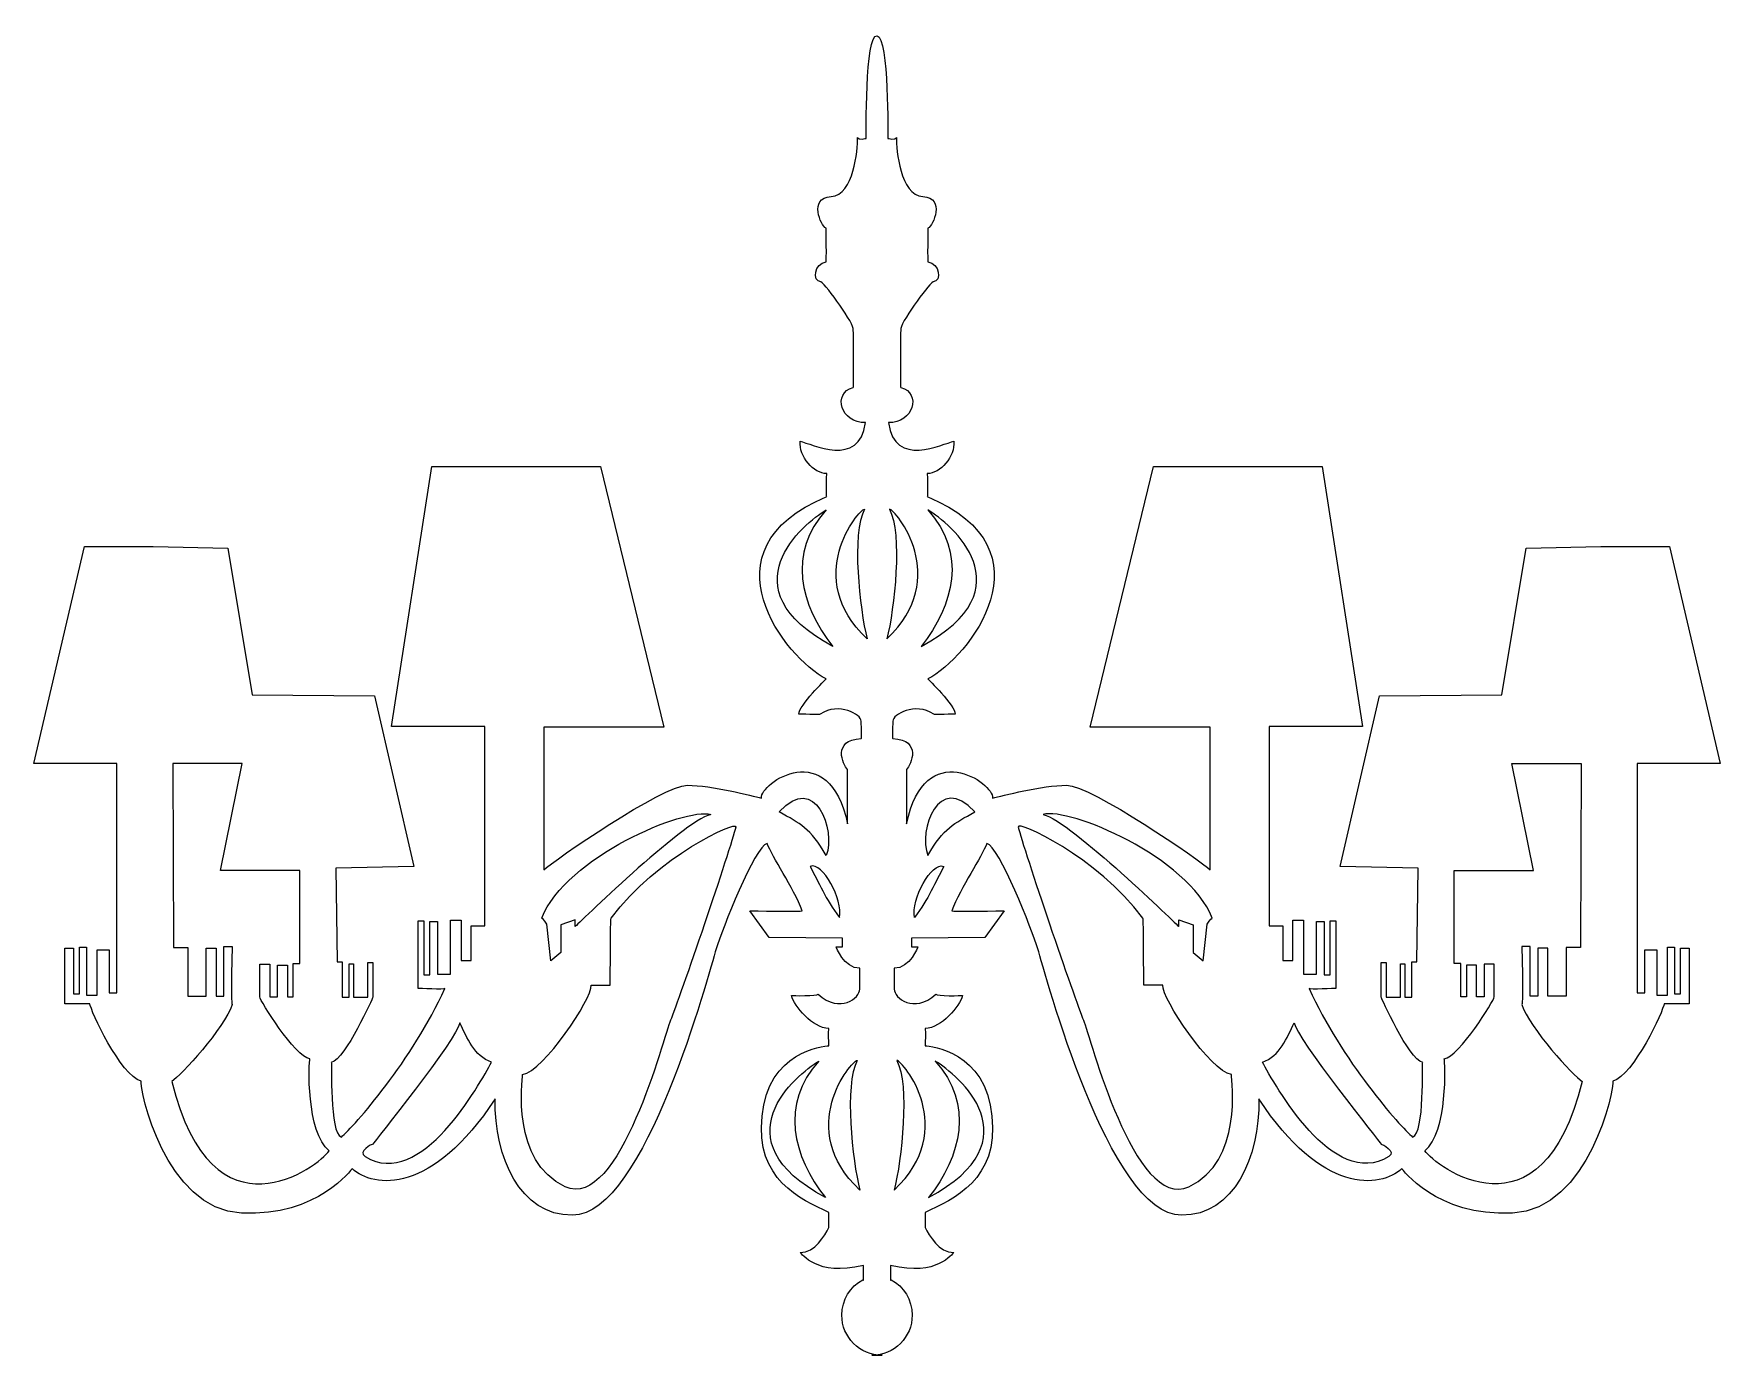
# Model space of a CAD drawing. Header units: centimetres. Extents: x -10.5 to 10.5, y -8.2 to 8.2.
import ezdxf

# ---------------------------------------------------------------- set-up
doc = ezdxf.new("R2010")
doc.units = ezdxf.units.CM
doc.header["$MEASUREMENT"] = 0
doc.layers.add('Camada 1', color=7, linetype='Continuous')

msp = doc.modelspace()

# ---------------------------------------------------------------- linework, layer by layer
at = {"layer": 'Camada 1'}
msp.add_open_spline([(-0.06251, -8.21145), (0.21382, -8.21145), (0.43784, -7.98745), (0.43784, -7.71107), (0.43784, -7.71107), (0.43784, -7.52097), (0.33179, -7.35571), (0.1758, -7.27101), (0.1758, -7.27101), (0.1758, -7.27101), (0.16977, -7.28218), (0.16977, -7.28218), (0.16977, -7.28218), (0.16977, -7.28218), (0.16977, -7.09456), (0.16977, -7.09456), (0.16977, -7.09456), (0.75053, -7.23749), (0.93815, -6.94266), (0.95601, -6.93375), (0.95601, -6.93375), (0.76839, -6.93375), (0.65229, -6.71933), (0.59864, -6.62101), (0.59864, -6.62101), (0.59864, -6.62101), (0.59864, -6.43337), (0.59864, -6.43337), (0.59864, -6.43337), (0.94654, -6.27187), (1.51894, -6.02237), (1.42956, -5.2361), (1.42956, -5.2361), (1.35812, -4.43193), (0.66576, -4.36043), (0.59864, -4.36043), (0.59864, -4.36043), (0.59864, -4.36043), (0.60761, -4.16387), (0.59864, -4.14601), (0.59864, -4.14601), (0.80412, -4.13707), (1.0275, -3.86902), (1.06325, -3.73501), (1.06325, -3.73501), (1.06325, -3.73501), (0.73271, -3.74395), (0.73271, -3.71712), (0.73271, -3.71712), (0.45572, -3.96731), (0.2145, -3.76178), (0.2145, -3.6546), (0.2145, -3.6546), (0.2145, -3.6546), (0.2145, -3.40441), (0.2145, -3.39547), (0.2145, -3.39547), (0.41106, -3.39547), (0.5093, -3.12742), (0.5093, -3.12742), (0.5093, -3.12742), (0.5093, -3.12742), (0.4289, -3.12743), (0.4289, -3.12743), (0.4289, -3.12743), (0.4289, -3.12743), (0.4289, -3.02019), (0.4289, -3.02019), (0.4289, -3.02019), (0.4289, -3.02019), (1.34028, -3.01125), (1.34028, -3.01125), (1.34028, -3.01125), (1.34028, -3.01125), (1.58147, -2.68068), (1.58147, -2.68068), (1.58147, -2.68068), (1.58147, -2.68068), (0.92927, -2.6896), (0.92927, -2.68068), (0.92927, -2.68068), (1.0454, -2.3858), (1.3045, -2.01054), (1.36705, -1.84079), (1.36705, -1.84079), (1.51895, -1.86762), (1.93384, -2.93127), (2.00147, -3.15426), (2.00147, -3.15426), (2.09077, -3.44911), (2.886, -6.46912), (3.78844, -6.46912), (3.78844, -6.46912), (4.44961, -6.46912), (4.75343, -5.75435), (4.75343, -5.02169), (4.75343, -5.02169), (5.5308, -6.20999), (6.26346, -6.13858), (6.53148, -5.88833), (6.53148, -5.88833), (6.53148, -5.88833), (6.95148, -6.48698), (7.9075, -6.44234), (7.9075, -6.44234), (8.86357, -6.39768), (9.17628, -4.88762), (9.1584, -4.79825), (9.1584, -4.79825), (9.40856, -4.73573), (9.79277, -3.91369), (9.79404, -3.83712), (9.79404, -3.83712), (9.79404, -3.83712), (10.10567, -3.83712), (10.10567, -3.83712), (10.10567, -3.83712), (10.10567, -3.83712), (10.10567, -3.14317), (10.10567, -3.14317), (10.10567, -3.14317), (10.10567, -3.14317), (9.99978, -3.14317), (9.99978, -3.14317), (9.99978, -3.14317), (9.99978, -3.14317), (9.99978, -3.71364), (9.99978, -3.71364), (9.99978, -3.71364), (9.99978, -3.71364), (9.92348, -3.71364), (9.92348, -3.71364), (9.92348, -3.71364), (9.92348, -3.71364), (9.92348, -3.1314), (9.92348, -3.1314), (9.92348, -3.1314), (9.92348, -3.1314), (9.83524, -3.1314), (9.83524, -3.1314), (9.83524, -3.1314), (9.83524, -3.1314), (9.83524, -3.73124), (9.83524, -3.73124), (9.83524, -3.73124), (9.83524, -3.73124), (9.70578, -3.73123), (9.70578, -3.73123), (9.70578, -3.73123), (9.70578, -3.73123), (9.70578, -3.16671), (9.70578, -3.16671), (9.70578, -3.16671), (9.70578, -3.16671), (9.5529, -3.16672), (9.5529, -3.16672), (9.5529, -3.16672), (9.5529, -3.16672), (9.5529, -3.70187), (9.5529, -3.70187), (9.5529, -3.70187), (9.5529, -3.70187), (9.45879, -3.70186), (9.45879, -3.70186), (9.45879, -3.70186), (9.45879, -3.70186), (9.45879, -0.84765), (9.45879, -0.84765), (9.45879, -0.84765), (9.45879, -0.84765), (9.5483, -0.84765), (9.5483, -0.84765), (9.5483, -0.84765), (9.5483, -0.84765), (10.4936, -0.84765), (10.4936, -0.84765), (10.4936, -0.84765), (10.4936, -0.84765), (9.86342, 1.85343), (9.86342, 1.85343), (9.86342, 1.85343), (9.86342, 1.85343), (9.00804, 1.85343), (9.00804, 1.85343), (9.00804, 1.85343), (9.00804, 1.85343), (8.07721, 1.83152), (8.07721, 1.83152), (8.07721, 1.83152), (8.07721, 1.83152), (7.77342, 0.00878), (7.77342, 0.00878), (7.77342, 0.00878), (7.77342, 0.00878), (6.25447, -0.00294), (6.25447, -0.00294), (6.25447, -0.00294), (6.25447, -0.00294), (5.76306, -2.1267), (5.76306, -2.1267), (5.76306, -2.1267), (5.76306, -2.1267), (6.73334, -2.14758), (6.73334, -2.14758), (6.73334, -2.14758), (6.73334, -2.14758), (6.71916, -3.31505), (6.71916, -3.31505), (6.71916, -3.31505), (6.71916, -3.31505), (6.65664, -3.31504), (6.65664, -3.31504), (6.65664, -3.31504), (6.65664, -3.31504), (6.65664, -3.75287), (6.65664, -3.75287), (6.65664, -3.75287), (6.65664, -3.75287), (6.56726, -3.75288), (6.56726, -3.75288), (6.56726, -3.75288), (6.56726, -3.75288), (6.56726, -3.34185), (6.56726, -3.34185), (6.56726, -3.34185), (6.56726, -3.34185), (6.51363, -3.34185), (6.51363, -3.34185), (6.51363, -3.34185), (6.51363, -3.34185), (6.51363, -3.75288), (6.51363, -3.75288), (6.51363, -3.75288), (6.51363, -3.75288), (6.33499, -3.75288), (6.33499, -3.75288), (6.33499, -3.75288), (6.33499, -3.75288), (6.33499, -3.32399), (6.33499, -3.32399), (6.33499, -3.32399), (6.33499, -3.32399), (6.27244, -3.32399), (6.27244, -3.32399), (6.27244, -3.32399), (6.27244, -3.32399), (6.27244, -3.75288), (6.27244, -3.75288), (6.27244, -3.75288), (6.27244, -3.75288), (6.61195, -4.5302), (6.79063, -4.56594), (6.79063, -4.56594), (6.78171, -4.56594), (6.81746, -5.45052), (6.66553, -5.49518), (6.66553, -5.49518), (6.51363, -5.37011), (5.77203, -4.53017), (5.37889, -3.64564), (5.37889, -3.64564), (5.37, -3.6635), (5.70951, -3.64564), (5.70951, -3.64564), (5.70951, -3.64564), (5.70951, -3.64564), (5.70951, -2.80575), (5.70951, -2.80575), (5.70951, -2.80575), (5.70951, -2.80575), (5.63799, -2.80575), (5.63799, -2.80575), (5.63799, -2.80575), (5.63799, -2.80575), (5.63799, -3.47589), (5.63799, -3.47589), (5.63799, -3.47589), (5.63799, -3.47589), (5.5665, -3.47588), (5.5665, -3.47588), (5.5665, -3.47588), (5.5665, -3.47588), (5.5665, -2.81466), (5.5665, -2.81466), (5.5665, -2.81466), (5.5665, -2.81466), (5.46824, -2.81466), (5.46824, -2.81466), (5.46824, -2.81466), (5.46824, -2.81466), (5.46824, -3.46694), (5.46824, -3.46694), (5.46824, -3.46694), (5.46824, -3.46694), (5.30737, -3.46694), (5.30737, -3.46694), (5.30737, -3.46694), (5.30737, -3.46694), (5.30737, -2.7968), (5.30737, -2.7968), (5.30737, -2.7968), (5.30737, -2.7968), (5.17341, -2.7968), (5.17341, -2.7968), (5.17341, -2.7968), (5.17341, -2.7968), (5.17341, -3.29715), (5.17341, -3.29715), (5.17341, -3.29715), (5.17341, -3.29715), (5.04834, -3.29716), (5.04834, -3.29716), (5.04834, -3.29716), (5.04834, -3.29716), (5.04834, -2.86827), (5.04834, -2.86827), (5.04834, -2.86827), (5.04834, -2.86827), (4.87851, -2.86827), (4.87851, -2.86827), (4.87851, -2.86827), (4.87851, -2.86827), (4.87851, -0.38436), (4.87851, -0.38436), (4.87851, -0.38436), (4.87851, -0.38436), (6.04005, -0.38436), (6.04005, -0.38436), (6.04005, -0.38436), (6.04005, -0.38436), (5.53975, 2.85012), (5.53975, 2.85012), (5.53975, 2.85012), (5.53975, 2.85012), (3.44002, 2.85012), (3.44002, 2.85012), (3.44002, 2.85012), (3.44002, 2.85012), (2.6537, -0.39327), (2.6537, -0.39327), (2.6537, -0.39327), (2.6537, -0.39327), (4.14588, -0.39328), (4.14588, -0.39328), (4.14588, -0.39328), (4.14588, -0.39328), (4.14588, -2.17133), (4.14588, -2.17133), (4.14588, -2.17133), (4.03412, -2.05965), (2.66265, -1.11702), (2.35886, -1.11702), (2.35886, -1.11702), (2.05507, -1.11702), (1.55474, -1.25103), (1.43856, -1.27786), (1.43856, -1.27786), (1.45642, -1.09022), (0.59867, -0.50051), (0.36636, -1.59951), (0.36636, -1.59951), (0.36636, -1.61737), (0.36636, -0.92043), (0.36636, -0.92043), (0.36636, -0.92043), (0.42446, -0.86238), (0.56295, -0.55409), (0.19666, -0.53623), (0.19666, -0.53623), (0.18772, -0.54515), (0.19666, -0.32179), (0.19666, -0.32179), (0.19666, -0.32179), (0.19666, -0.23244), (0.4736, -0.08052), (0.70588, -0.23244), (0.70588, -0.23244), (0.69699, -0.24136), (0.97398, -0.23244), (0.97398, -0.23244), (0.97398, -0.23244), (0.97398, -0.12523), (0.63439, 0.20537), (0.63439, 0.20537), (0.63439, 0.20537), (1.13252, 0.46546), (2.21594, 1.81369), (0.6255, 2.47486), (0.6255, 2.47486), (0.63439, 2.46594), (0.6255, 2.76077), (0.6255, 2.76077), (0.6255, 2.76077), (0.78629, 2.76077), (0.97398, 2.97519), (0.95604, 3.16286), (0.95604, 3.16286), (0.82208, 3.13608), (0.21452, 2.82335), (0.14303, 3.39516), (0.14303, 3.39516), (0.44675, 3.38622), (0.56292, 3.7615), (0.29485, 3.83297), (0.29485, 3.83297), (0.28596, 3.82405), (0.29485, 4.54779), (0.29485, 4.54779), (0.29485, 4.54779), (0.27699, 4.61925), (0.62547, 5.10175), (0.69696, 5.14641), (0.69696, 5.14641), (0.81309, 5.15535), (0.77737, 5.37871), (0.63436, 5.3966), (0.63436, 5.3966), (0.62547, 5.37871), (0.63436, 5.81657), (0.63436, 5.81657), (0.63436, 5.81657), (0.69696, 5.84335), (0.85775, 6.1918), (0.57184, 6.20969), (0.57184, 6.20969), (0.28596, 6.22755), (0.24127, 6.79048), (0.24127, 6.94232), (0.24127, 6.94232), (0.2323, 6.9066), (0.13406, 6.9334), (0.13406, 6.9334), (0.13406, 6.9334), (0.13406, 6.9334), (0.15107, 8.18697), (0.00005, 8.21113), (0.00005, 8.21113), (-0.15097, 8.23529), (-0.13396, 6.9334), (-0.13396, 6.9334), (-0.13396, 6.9334), (-0.13396, 6.9334), (-0.23225, 6.9066), (-0.2412, 6.94232), (-0.2412, 6.94232), (-0.2412, 6.79045), (-0.28586, 6.22752), (-0.57182, 6.20969), (-0.57182, 6.20969), (-0.85773, 6.1918), (-0.69692, 5.84335), (-0.63437, 5.81657), (-0.63437, 5.81657), (-0.63437, 5.81657), (-0.62545, 5.37871), (-0.63437, 5.3966), (-0.63437, 5.3966), (-0.7773, 5.37871), (-0.81307, 5.15535), (-0.69692, 5.14641), (-0.69692, 5.14641), (-0.62546, 5.10175), (-0.27697, 4.61925), (-0.29486, 4.54779), (-0.29486, 4.54779), (-0.29486, 4.54779), (-0.28589, 3.82405), (-0.29486, 3.83297), (-0.29486, 3.83297), (-0.56288, 3.76151), (-0.44673, 3.38622), (-0.14296, 3.39516), (-0.14296, 3.39516), (-0.21442, 2.82334), (-0.82201, 3.13608), (-0.95602, 3.16286), (-0.95602, 3.16286), (-0.97388, 2.97522), (-0.78626, 2.76077), (-0.62542, 2.76077), (-0.62542, 2.76077), (-0.62542, 2.76077), (-0.63434, 2.46592), (-0.62542, 2.47486), (-0.62542, 2.47486), (-2.21583, 1.81369), (-1.13252, 0.46546), (-0.63434, 0.20537), (-0.63434, 0.20537), (-0.63434, 0.20537), (-0.97388, -0.12523), (-0.97388, -0.23244), (-0.97388, -0.23244), (-0.97388, -0.23244), (-0.69689, -0.24136), (-0.70583, -0.23244), (-0.70583, -0.23244), (-0.47353, -0.08054), (-0.19656, -0.23244), (-0.19656, -0.32179), (-0.19656, -0.32179), (-0.19656, -0.32179), (-0.18764, -0.54515), (-0.19656, -0.53623), (-0.19656, -0.53623), (-0.56288, -0.55409), (-0.42437, -0.86238), (-0.36632, -0.92043), (-0.36632, -0.92043), (-0.36632, -0.92043), (-0.36632, -1.61737), (-0.36632, -1.59951), (-0.36632, -1.59951), (-0.59862, -0.50048), (-1.45638, -1.09019), (-1.43852, -1.27786), (-1.43852, -1.27786), (-1.55467, -1.25103), (-2.05503, -1.11702), (-2.35882, -1.11702), (-2.35882, -1.11702), (-2.66261, -1.11702), (-4.03414, -2.05965), (-4.14582, -2.17133), (-4.14582, -2.17133), (-4.14582, -2.17133), (-4.14582, -0.39328), (-4.14582, -0.39328), (-4.14582, -0.39328), (-4.14582, -0.39328), (-2.65368, -0.39328), (-2.65368, -0.39328), (-2.65368, -0.39328), (-2.65368, -0.39328), (-3.43997, 2.85011), (-3.43997, 2.85011), (-3.43997, 2.85011), (-3.43997, 2.85011), (-5.53967, 2.85012), (-5.53967, 2.85012), (-5.53967, 2.85012), (-5.53967, 2.85012), (-6.04005, -0.38436), (-6.04005, -0.38436), (-6.04005, -0.38436), (-6.04005, -0.38436), (-4.87851, -0.38436), (-4.87851, -0.38436), (-4.87851, -0.38436), (-4.87851, -0.38436), (-4.87851, -2.86827), (-4.87851, -2.86827), (-4.87851, -2.86827), (-4.87851, -2.86827), (-5.04826, -2.86827), (-5.04826, -2.86827), (-5.04826, -2.86827), (-5.04826, -2.86827), (-5.04826, -3.29716), (-5.04826, -3.29716), (-5.04826, -3.29716), (-5.04826, -3.29716), (-5.17333, -3.29716), (-5.17333, -3.29716), (-5.17333, -3.29716), (-5.17333, -3.29716), (-5.17333, -2.7968), (-5.17333, -2.7968), (-5.17333, -2.7968), (-5.17333, -2.7968), (-5.30737, -2.7968), (-5.30737, -2.7968), (-5.30737, -2.7968), (-5.30737, -2.7968), (-5.30737, -3.46694), (-5.30737, -3.46694), (-5.30737, -3.46694), (-5.30737, -3.46694), (-5.46821, -3.46694), (-5.46821, -3.46694), (-5.46821, -3.46694), (-5.46821, -3.46694), (-5.46821, -2.81466), (-5.46821, -2.81466), (-5.46821, -2.81466), (-5.46821, -2.81466), (-5.5665, -2.81466), (-5.5665, -2.81466), (-5.5665, -2.81466), (-5.5665, -2.81466), (-5.5665, -3.47588), (-5.5665, -3.47588), (-5.5665, -3.47588), (-5.5665, -3.47588), (-5.63797, -3.47588), (-5.63797, -3.47588), (-5.63797, -3.47588), (-5.63797, -3.47588), (-5.63797, -2.80574), (-5.63797, -2.80574), (-5.63797, -2.80574), (-5.63797, -2.80574), (-5.70943, -2.80575), (-5.70943, -2.80575), (-5.70943, -2.80575), (-5.70943, -2.80575), (-5.70943, -3.64564), (-5.70943, -3.64564), (-5.70943, -3.64564), (-5.70943, -3.64564), (-5.36992, -3.6635), (-5.37883, -3.64564), (-5.37883, -3.64564), (-5.772, -4.5302), (-6.51358, -5.37014), (-6.66547, -5.49518), (-6.66547, -5.49518), (-6.81737, -5.45052), (-6.78162, -4.56594), (-6.79059, -4.56594), (-6.79059, -4.56594), (-6.61186, -4.53017), (-6.27235, -3.75288), (-6.27235, -3.75288), (-6.27235, -3.75288), (-6.27235, -3.75288), (-6.27235, -3.32399), (-6.27235, -3.32399), (-6.27235, -3.32399), (-6.27235, -3.32399), (-6.33491, -3.32399), (-6.33491, -3.32399), (-6.33491, -3.32399), (-6.33491, -3.32399), (-6.33491, -3.75288), (-6.33491, -3.75288), (-6.33491, -3.75288), (-6.33491, -3.75288), (-6.51358, -3.75288), (-6.51358, -3.75288), (-6.51358, -3.75288), (-6.51358, -3.75288), (-6.51358, -3.34185), (-6.51358, -3.34185), (-6.51358, -3.34185), (-6.51358, -3.34185), (-6.56718, -3.34185), (-6.56718, -3.34185), (-6.56718, -3.34185), (-6.56718, -3.34185), (-6.56718, -3.75288), (-6.56718, -3.75288), (-6.56718, -3.75288), (-6.56718, -3.75288), (-6.65653, -3.75288), (-6.65653, -3.75288), (-6.65653, -3.75288), (-6.65653, -3.75288), (-6.65653, -3.31505), (-6.65653, -3.31505), (-6.65653, -3.31505), (-6.65653, -3.31505), (-6.71908, -3.31504), (-6.71908, -3.31504), (-6.71908, -3.31504), (-6.71908, -3.31504), (-6.73331, -2.14757), (-6.73331, -2.14757), (-6.73331, -2.14757), (-6.73331, -2.14757), (-5.76303, -2.12669), (-5.76303, -2.12669), (-5.76303, -2.12669), (-5.76303, -2.12669), (-6.25441, -0.00293), (-6.25441, -0.00293), (-6.25441, -0.00293), (-6.25441, -0.00293), (-7.77344, 0.00879), (-7.77344, 0.00879), (-7.77344, 0.00879), (-7.77344, 0.00879), (-8.07723, 1.83153), (-8.07723, 1.83153), (-8.07723, 1.83153), (-8.07723, 1.83153), (-9.00801, 1.85344), (-9.00801, 1.85344), (-9.00801, 1.85344), (-9.00801, 1.85344), (-9.86334, 1.85343), (-9.86334, 1.85343), (-9.86334, 1.85343), (-9.86334, 1.85343), (-10.4936, -0.84765), (-10.4936, -0.84765), (-10.4936, -0.84765), (-10.4936, -0.84765), (-9.54824, -0.84765), (-9.54824, -0.84765), (-9.54824, -0.84765), (-9.54824, -0.84765), (-9.45873, -0.84765), (-9.45873, -0.84765), (-9.45873, -0.84765), (-9.45873, -0.84765), (-9.45873, -3.70184), (-9.45873, -3.70184), (-9.45873, -3.70184), (-9.45873, -3.70184), (-9.55287, -3.70184), (-9.55287, -3.70184), (-9.55287, -3.70184), (-9.55287, -3.70184), (-9.55287, -3.16669), (-9.55287, -3.16669), (-9.55287, -3.16669), (-9.55287, -3.16669), (-9.70575, -3.16669), (-9.70575, -3.16669), (-9.70575, -3.16669), (-9.70575, -3.16669), (-9.70575, -3.73121), (-9.70575, -3.73121), (-9.70575, -3.73121), (-9.70575, -3.73121), (-9.8351, -3.73121), (-9.8351, -3.73121), (-9.8351, -3.73121), (-9.8351, -3.73121), (-9.8351, -3.13137), (-9.8351, -3.13137), (-9.8351, -3.13137), (-9.8351, -3.13137), (-9.92334, -3.13137), (-9.92334, -3.13137), (-9.92334, -3.13137), (-9.92334, -3.13137), (-9.92334, -3.71361), (-9.92334, -3.71361), (-9.92334, -3.71361), (-9.92334, -3.71361), (-9.99978, -3.71361), (-9.99978, -3.71361), (-9.99978, -3.71361), (-9.99978, -3.71361), (-9.99978, -3.14314), (-9.99978, -3.14314), (-9.99978, -3.14314), (-9.99978, -3.14314), (-10.10561, -3.14314), (-10.10561, -3.14314), (-10.10561, -3.14314), (-10.10561, -3.14314), (-10.10561, -3.83709), (-10.10561, -3.83709), (-10.10561, -3.83709), (-10.10561, -3.83709), (-9.79394, -3.83709), (-9.79394, -3.83709), (-9.79394, -3.83709), (-9.79275, -3.91369), (-9.40849, -4.73569), (-9.15836, -4.79822), (-9.15836, -4.79822), (-9.17622, -4.8876), (-8.86348, -6.39763), (-7.90744, -6.44231), (-7.90744, -6.44231), (-6.95142, -6.48695), (-6.53147, -5.8883), (-6.53147, -5.8883), (-6.53147, -5.8883), (-6.26342, -6.13854), (-5.53074, -6.20995), (-4.75342, -5.02166), (-4.75342, -5.02166), (-4.75342, -5.75432), (-4.44963, -6.46909), (-3.78843, -6.46909), (-3.78843, -6.46909), (-2.88599, -6.46909), (-2.09076, -3.44906), (-2.00141, -3.15423), (-2.00141, -3.15423), (-1.93386, -2.93124), (-1.51892, -1.86759), (-1.36702, -1.84076), (-1.36702, -1.84076), (-1.30447, -2.01052), (-1.04537, -2.3858), (-0.92921, -2.68065), (-0.92921, -2.68065), (-0.92921, -2.68957), (-1.58146, -2.68065), (-1.58146, -2.68065), (-1.58146, -2.68065), (-1.58146, -2.68065), (-1.34024, -3.01122), (-1.34024, -3.01122), (-1.34024, -3.01122), (-1.34024, -3.01122), (-0.42888, -3.02016), (-0.42888, -3.02016), (-0.42888, -3.02016), (-0.42888, -3.02016), (-0.42888, -3.1274), (-0.42888, -3.1274), (-0.42888, -3.1274), (-0.42888, -3.1274), (-0.50931, -3.1274), (-0.50931, -3.1274), (-0.50931, -3.1274), (-0.50931, -3.1274), (-0.41102, -3.39545), (-0.21443, -3.39545), (-0.21443, -3.39545), (-0.21443, -3.40439), (-0.21443, -3.65458), (-0.21443, -3.65458), (-0.21443, -3.65458), (-0.21443, -3.76179), (-0.45565, -3.96729), (-0.73267, -3.7171), (-0.73267, -3.7171), (-0.73267, -3.74393), (-1.06327, -3.73499), (-1.06327, -3.73499), (-1.06327, -3.73499), (-1.0275, -3.869), (-0.80414, -4.13705), (-0.59864, -4.14599), (-0.59864, -4.14599), (-0.60756, -4.16388), (-0.59864, -4.36041), (-0.59864, -4.36041), (-0.59864, -4.36041), (-0.66576, -4.36041), (-1.3581, -4.4319), (-1.42962, -5.23608), (-1.42962, -5.23608), (-1.51894, -6.02234), (-0.94657, -6.27184), (-0.59864, -6.43335), (-0.59864, -6.43335), (-0.59864, -6.43335), (-0.59864, -6.62099), (-0.59864, -6.62099), (-0.59864, -6.62099), (-0.65224, -6.71931), (-0.7684, -6.93373), (-0.95604, -6.93373), (-0.95604, -6.93373), (-0.93815, -6.94265), (-0.75054, -7.23747), (-0.16975, -7.09454), (-0.16975, -7.09454), (-0.16975, -7.09454), (-0.16975, -7.28216), (-0.16975, -7.28216), (-0.16975, -7.28216), (-0.16975, -7.28216), (-0.17576, -7.27099), (-0.17576, -7.27099), (-0.17576, -7.27099), (-0.33186, -7.35568), (-0.4378, -7.52094), (-0.4378, -7.71105), (-0.4378, -7.71105), (-0.4378, -7.98743), (-0.2138, -8.21143), (0.06255, -8.21143), (0.06255, -8.21143), (0.06255, -8.21143), (-0.06251, -8.21142), (-0.06251, -8.21142), (-0.06251, -8.21142), (-0.06251, -8.21142), (-0.06251, -8.21145), (-0.06251, -8.21145)], degree=3, knots=[0, 0, 0, 0, 0.00452489, 0.00452489, 0.00452489, 0.00452489, 0.00904977, 0.00904977, 0.00904977, 0.00904977, 0.01357466, 0.01357466, 0.01357466, 0.01357466, 0.01809955, 0.01809955, 0.01809955, 0.01809955, 0.02262443, 0.02262443, 0.02262443, 0.02262443, 0.02714932, 0.02714932, 0.02714932, 0.02714932, 0.03167421, 0.03167421, 0.03167421, 0.03167421, 0.0361991, 0.0361991, 0.0361991, 0.0361991, 0.04072398, 0.04072398, 0.04072398, 0.04072398, 0.04524887, 0.04524887, 0.04524887, 0.04524887, 0.04977376, 0.04977376, 0.04977376, 0.04977376, 0.05429864, 0.05429864, 0.05429864, 0.05429864, 0.05882353, 0.05882353, 0.05882353, 0.05882353, 0.06334842, 0.06334842, 0.06334842, 0.06334842, 0.0678733, 0.0678733, 0.0678733, 0.0678733, 0.07239819, 0.07239819, 0.07239819, 0.07239819, 0.07692308, 0.07692308, 0.07692308, 0.07692308, 0.08144796, 0.08144796, 0.08144796, 0.08144796, 0.08597285, 0.08597285, 0.08597285, 0.08597285, 0.09049774, 0.09049774, 0.09049774, 0.09049774, 0.09502262, 0.09502262, 0.09502262, 0.09502262, 0.09954751, 0.09954751, 0.09954751, 0.09954751, 0.1040724, 0.1040724, 0.1040724, 0.1040724, 0.10859729, 0.10859729, 0.10859729, 0.10859729, 0.11312217, 0.11312217, 0.11312217, 0.11312217, 0.11764706, 0.11764706, 0.11764706, 0.11764706, 0.12217195, 0.12217195, 0.12217195, 0.12217195, 0.12669683, 0.12669683, 0.12669683, 0.12669683, 0.13122172, 0.13122172, 0.13122172, 0.13122172, 0.13574661, 0.13574661, 0.13574661, 0.13574661, 0.14027149, 0.14027149, 0.14027149, 0.14027149, 0.14479638, 0.14479638, 0.14479638, 0.14479638, 0.14932127, 0.14932127, 0.14932127, 0.14932127, 0.15384615, 0.15384615, 0.15384615, 0.15384615, 0.15837104, 0.15837104, 0.15837104, 0.15837104, 0.16289593, 0.16289593, 0.16289593, 0.16289593, 0.16742081, 0.16742081, 0.16742081, 0.16742081, 0.1719457, 0.1719457, 0.1719457, 0.1719457, 0.17647059, 0.17647059, 0.17647059, 0.17647059, 0.18099548, 0.18099548, 0.18099548, 0.18099548, 0.18552036, 0.18552036, 0.18552036, 0.18552036, 0.19004525, 0.19004525, 0.19004525, 0.19004525, 0.19457014, 0.19457014, 0.19457014, 0.19457014, 0.19909502, 0.19909502, 0.19909502, 0.19909502, 0.20361991, 0.20361991, 0.20361991, 0.20361991, 0.2081448, 0.2081448, 0.2081448, 0.2081448, 0.21266968, 0.21266968, 0.21266968, 0.21266968, 0.21719457, 0.21719457, 0.21719457, 0.21719457, 0.22171946, 0.22171946, 0.22171946, 0.22171946, 0.22624434, 0.22624434, 0.22624434, 0.22624434, 0.23076923, 0.23076923, 0.23076923, 0.23076923, 0.23529412, 0.23529412, 0.23529412, 0.23529412, 0.239819, 0.239819, 0.239819, 0.239819, 0.24434389, 0.24434389, 0.24434389, 0.24434389, 0.24886878, 0.24886878, 0.24886878, 0.24886878, 0.25339367, 0.25339367, 0.25339367, 0.25339367, 0.25791855, 0.25791855, 0.25791855, 0.25791855, 0.26244344, 0.26244344, 0.26244344, 0.26244344, 0.26696833, 0.26696833, 0.26696833, 0.26696833, 0.27149321, 0.27149321, 0.27149321, 0.27149321, 0.2760181, 0.2760181, 0.2760181, 0.2760181, 0.28054299, 0.28054299, 0.28054299, 0.28054299, 0.28506787, 0.28506787, 0.28506787, 0.28506787, 0.28959276, 0.28959276, 0.28959276, 0.28959276, 0.29411765, 0.29411765, 0.29411765, 0.29411765, 0.29864253, 0.29864253, 0.29864253, 0.29864253, 0.30316742, 0.30316742, 0.30316742, 0.30316742, 0.30769231, 0.30769231, 0.30769231, 0.30769231, 0.31221719, 0.31221719, 0.31221719, 0.31221719, 0.31674208, 0.31674208, 0.31674208, 0.31674208, 0.32126697, 0.32126697, 0.32126697, 0.32126697, 0.32579186, 0.32579186, 0.32579186, 0.32579186, 0.33031674, 0.33031674, 0.33031674, 0.33031674, 0.33484163, 0.33484163, 0.33484163, 0.33484163, 0.33936652, 0.33936652, 0.33936652, 0.33936652, 0.3438914, 0.3438914, 0.3438914, 0.3438914, 0.34841629, 0.34841629, 0.34841629, 0.34841629, 0.35294118, 0.35294118, 0.35294118, 0.35294118, 0.35746606, 0.35746606, 0.35746606, 0.35746606, 0.36199095, 0.36199095, 0.36199095, 0.36199095, 0.36651584, 0.36651584, 0.36651584, 0.36651584, 0.37104072, 0.37104072, 0.37104072, 0.37104072, 0.37556561, 0.37556561, 0.37556561, 0.37556561, 0.3800905, 0.3800905, 0.3800905, 0.3800905, 0.38461538, 0.38461538, 0.38461538, 0.38461538, 0.38914027, 0.38914027, 0.38914027, 0.38914027, 0.39366516, 0.39366516, 0.39366516, 0.39366516, 0.39819005, 0.39819005, 0.39819005, 0.39819005, 0.40271493, 0.40271493, 0.40271493, 0.40271493, 0.40723982, 0.40723982, 0.40723982, 0.40723982, 0.41176471, 0.41176471, 0.41176471, 0.41176471, 0.41628959, 0.41628959, 0.41628959, 0.41628959, 0.42081448, 0.42081448, 0.42081448, 0.42081448, 0.42533937, 0.42533937, 0.42533937, 0.42533937, 0.42986425, 0.42986425, 0.42986425, 0.42986425, 0.43438914, 0.43438914, 0.43438914, 0.43438914, 0.43891403, 0.43891403, 0.43891403, 0.43891403, 0.44343891, 0.44343891, 0.44343891, 0.44343891, 0.4479638, 0.4479638, 0.4479638, 0.4479638, 0.45248869, 0.45248869, 0.45248869, 0.45248869, 0.45701357, 0.45701357, 0.45701357, 0.45701357, 0.46153846, 0.46153846, 0.46153846, 0.46153846, 0.46606335, 0.46606335, 0.46606335, 0.46606335, 0.47058824, 0.47058824, 0.47058824, 0.47058824, 0.47511312, 0.47511312, 0.47511312, 0.47511312, 0.47963801, 0.47963801, 0.47963801, 0.47963801, 0.4841629, 0.4841629, 0.4841629, 0.4841629, 0.48868778, 0.48868778, 0.48868778, 0.48868778, 0.49321267, 0.49321267, 0.49321267, 0.49321267, 0.49773756, 0.49773756, 0.49773756, 0.49773756, 0.50226244, 0.50226244, 0.50226244, 0.50226244, 0.50678733, 0.50678733, 0.50678733, 0.50678733, 0.51131222, 0.51131222, 0.51131222, 0.51131222, 0.5158371, 0.5158371, 0.5158371, 0.5158371, 0.52036199, 0.52036199, 0.52036199, 0.52036199, 0.52488688, 0.52488688, 0.52488688, 0.52488688, 0.52941176, 0.52941176, 0.52941176, 0.52941176, 0.53393665, 0.53393665, 0.53393665, 0.53393665, 0.53846154, 0.53846154, 0.53846154, 0.53846154, 0.54298643, 0.54298643, 0.54298643, 0.54298643, 0.54751131, 0.54751131, 0.54751131, 0.54751131, 0.5520362, 0.5520362, 0.5520362, 0.5520362, 0.55656109, 0.55656109, 0.55656109, 0.55656109, 0.56108597, 0.56108597, 0.56108597, 0.56108597, 0.56561086, 0.56561086, 0.56561086, 0.56561086, 0.57013575, 0.57013575, 0.57013575, 0.57013575, 0.57466063, 0.57466063, 0.57466063, 0.57466063, 0.57918552, 0.57918552, 0.57918552, 0.57918552, 0.58371041, 0.58371041, 0.58371041, 0.58371041, 0.58823529, 0.58823529, 0.58823529, 0.58823529, 0.59276018, 0.59276018, 0.59276018, 0.59276018, 0.59728507, 0.59728507, 0.59728507, 0.59728507, 0.60180995, 0.60180995, 0.60180995, 0.60180995, 0.60633484, 0.60633484, 0.60633484, 0.60633484, 0.61085973, 0.61085973, 0.61085973, 0.61085973, 0.61538462, 0.61538462, 0.61538462, 0.61538462, 0.6199095, 0.6199095, 0.6199095, 0.6199095, 0.62443439, 0.62443439, 0.62443439, 0.62443439, 0.62895928, 0.62895928, 0.62895928, 0.62895928, 0.63348416, 0.63348416, 0.63348416, 0.63348416, 0.63800905, 0.63800905, 0.63800905, 0.63800905, 0.64253394, 0.64253394, 0.64253394, 0.64253394, 0.64705882, 0.64705882, 0.64705882, 0.64705882, 0.65158371, 0.65158371, 0.65158371, 0.65158371, 0.6561086, 0.6561086, 0.6561086, 0.6561086, 0.66063348, 0.66063348, 0.66063348, 0.66063348, 0.66515837, 0.66515837, 0.66515837, 0.66515837, 0.66968326, 0.66968326, 0.66968326, 0.66968326, 0.67420814, 0.67420814, 0.67420814, 0.67420814, 0.67873303, 0.67873303, 0.67873303, 0.67873303, 0.68325792, 0.68325792, 0.68325792, 0.68325792, 0.68778281, 0.68778281, 0.68778281, 0.68778281, 0.69230769, 0.69230769, 0.69230769, 0.69230769, 0.69683258, 0.69683258, 0.69683258, 0.69683258, 0.70135747, 0.70135747, 0.70135747, 0.70135747, 0.70588235, 0.70588235, 0.70588235, 0.70588235, 0.71040724, 0.71040724, 0.71040724, 0.71040724, 0.71493213, 0.71493213, 0.71493213, 0.71493213, 0.71945701, 0.71945701, 0.71945701, 0.71945701, 0.7239819, 0.7239819, 0.7239819, 0.7239819, 0.72850679, 0.72850679, 0.72850679, 0.72850679, 0.73303167, 0.73303167, 0.73303167, 0.73303167, 0.73755656, 0.73755656, 0.73755656, 0.73755656, 0.74208145, 0.74208145, 0.74208145, 0.74208145, 0.74660633, 0.74660633, 0.74660633, 0.74660633, 0.75113122, 0.75113122, 0.75113122, 0.75113122, 0.75565611, 0.75565611, 0.75565611, 0.75565611, 0.760181, 0.760181, 0.760181, 0.760181, 0.76470588, 0.76470588, 0.76470588, 0.76470588, 0.76923077, 0.76923077, 0.76923077, 0.76923077, 0.77375566, 0.77375566, 0.77375566, 0.77375566, 0.77828054, 0.77828054, 0.77828054, 0.77828054, 0.78280543, 0.78280543, 0.78280543, 0.78280543, 0.78733032, 0.78733032, 0.78733032, 0.78733032, 0.7918552, 0.7918552, 0.7918552, 0.7918552, 0.79638009, 0.79638009, 0.79638009, 0.79638009, 0.80090498, 0.80090498, 0.80090498, 0.80090498, 0.80542986, 0.80542986, 0.80542986, 0.80542986, 0.80995475, 0.80995475, 0.80995475, 0.80995475, 0.81447964, 0.81447964, 0.81447964, 0.81447964, 0.81900452, 0.81900452, 0.81900452, 0.81900452, 0.82352941, 0.82352941, 0.82352941, 0.82352941, 0.8280543, 0.8280543, 0.8280543, 0.8280543, 0.83257919, 0.83257919, 0.83257919, 0.83257919, 0.83710407, 0.83710407, 0.83710407, 0.83710407, 0.84162896, 0.84162896, 0.84162896, 0.84162896, 0.84615385, 0.84615385, 0.84615385, 0.84615385, 0.85067873, 0.85067873, 0.85067873, 0.85067873, 0.85520362, 0.85520362, 0.85520362, 0.85520362, 0.85972851, 0.85972851, 0.85972851, 0.85972851, 0.86425339, 0.86425339, 0.86425339, 0.86425339, 0.86877828, 0.86877828, 0.86877828, 0.86877828, 0.87330317, 0.87330317, 0.87330317, 0.87330317, 0.87782805, 0.87782805, 0.87782805, 0.87782805, 0.88235294, 0.88235294, 0.88235294, 0.88235294, 0.88687783, 0.88687783, 0.88687783, 0.88687783, 0.89140271, 0.89140271, 0.89140271, 0.89140271, 0.8959276, 0.8959276, 0.8959276, 0.8959276, 0.90045249, 0.90045249, 0.90045249, 0.90045249, 0.90497738, 0.90497738, 0.90497738, 0.90497738, 0.90950226, 0.90950226, 0.90950226, 0.90950226, 0.91402715, 0.91402715, 0.91402715, 0.91402715, 0.91855204, 0.91855204, 0.91855204, 0.91855204, 0.92307692, 0.92307692, 0.92307692, 0.92307692, 0.92760181, 0.92760181, 0.92760181, 0.92760181, 0.9321267, 0.9321267, 0.9321267, 0.9321267, 0.93665158, 0.93665158, 0.93665158, 0.93665158, 0.94117647, 0.94117647, 0.94117647, 0.94117647, 0.94570136, 0.94570136, 0.94570136, 0.94570136, 0.95022624, 0.95022624, 0.95022624, 0.95022624, 0.95475113, 0.95475113, 0.95475113, 0.95475113, 0.95927602, 0.95927602, 0.95927602, 0.95927602, 0.9638009, 0.9638009, 0.9638009, 0.9638009, 0.96832579, 0.96832579, 0.96832579, 0.96832579, 0.97285068, 0.97285068, 0.97285068, 0.97285068, 0.97737557, 0.97737557, 0.97737557, 0.97737557, 0.98190045, 0.98190045, 0.98190045, 0.98190045, 0.98642534, 0.98642534, 0.98642534, 0.98642534, 0.99095023, 0.99095023, 0.99095023, 0.99095023, 1, 1, 1, 1], dxfattribs=at)
at = {"layer": 'Camada 1', "color": 7}
for points, knots in [([(-0.15392, 2.31852), (-0.22679, 2.31852), (-0.93473, 1.46484), (-0.12267, 0.70485), (-0.12267, 0.70485), (-0.21639, 1.06926), (-0.32045, 2.01663), (-0.15392, 2.31852)], [0, 0, 0, 0, 0.33333333, 0.33333333, 0.33333333, 0.33333333, 1, 1, 1, 1]), ([(0.154, 2.31852), (0.22687, 2.31852), (0.93486, 1.46484), (0.12275, 0.70485), (0.12275, 0.70485), (0.21644, 1.06926), (0.32053, 2.01663), (0.154, 2.31852)], [0, 0, 0, 0, 0.33333333, 0.33333333, 0.33333333, 0.33333333, 1, 1, 1, 1]), ([(-0.63282, 2.30812), (-0.91389, 2.14156), (-1.89253, 1.32956), (-0.54958, 0.61119), (-0.54958, 0.61119), (-0.95553, 1.1213), (-1.12211, 1.77715), (-0.63282, 2.30812)], [0, 0, 0, 0, 0.33333333, 0.33333333, 0.33333333, 0.33333333, 1, 1, 1, 1]), ([(0.63287, 2.30812), (0.91386, 2.14156), (1.89252, 1.32956), (0.54963, 0.61119), (0.54963, 0.61119), (0.95561, 1.1213), (1.12216, 1.77715), (0.63287, 2.30812)], [0, 0, 0, 0, 0.33333333, 0.33333333, 0.33333333, 0.33333333, 1, 1, 1, 1]), ([(-8.76336, -0.84619), (-8.76336, -0.84619), (-7.89928, -0.84619), (-7.89928, -0.84619), (-7.89928, -0.84619), (-7.89928, -0.84619), (-8.16992, -2.17874), (-8.16992, -2.17874), (-8.16992, -2.17874), (-8.16992, -2.17874), (-7.18094, -2.17874), (-7.18094, -2.17874), (-7.18094, -2.17874), (-7.18094, -2.17874), (-7.18094, -3.33431), (-7.18094, -3.33431), (-7.18094, -3.33431), (-7.18094, -3.33431), (-7.2642, -3.33431), (-7.2642, -3.33431), (-7.2642, -3.33431), (-7.2642, -3.33431), (-7.2642, -3.75076), (-7.2642, -3.75076), (-7.2642, -3.75076), (-7.2642, -3.75076), (-7.33707, -3.75076), (-7.33707, -3.75076), (-7.33707, -3.75076), (-7.33707, -3.75076), (-7.33707, -3.35515), (-7.33707, -3.35515), (-7.33707, -3.35515), (-7.33707, -3.35515), (-7.462, -3.35515), (-7.462, -3.35515), (-7.462, -3.35515), (-7.462, -3.35515), (-7.462, -3.75076), (-7.462, -3.75076), (-7.462, -3.75076), (-7.462, -3.75076), (-7.55572, -3.75076), (-7.55572, -3.75076), (-7.55572, -3.75076), (-7.55572, -3.75076), (-7.55572, -3.34476), (-7.55572, -3.34476), (-7.55572, -3.34476), (-7.55572, -3.34476), (-7.68063, -3.34476), (-7.68063, -3.34476), (-7.68063, -3.34476), (-7.68063, -3.34476), (-7.68063, -3.75079), (-7.68063, -3.75079), (-7.68063, -3.75079), (-7.68063, -3.79244), (-7.24338, -4.50028), (-7.05598, -4.52112), (-7.05598, -4.52112), (-7.07683, -4.55239), (-7.1017, -5.44441), (-6.81656, -5.66637), (-6.81656, -5.66637), (-6.9415, -5.85372), (-8.27404, -6.8635), (-8.77376, -4.80227), (-8.77376, -4.80227), (-8.66965, -4.73975), (-8.11791, -4.13592), (-8.02417, -3.84445), (-8.02417, -3.84445), (-8.04502, -3.83403), (-8.02417, -3.12619), (-8.02417, -3.12619), (-8.02417, -3.12619), (-8.02417, -3.12619), (-8.12828, -3.12618), (-8.12828, -3.12618), (-8.12828, -3.12618), (-8.12828, -3.12618), (-8.12828, -3.74038), (-8.12828, -3.74038), (-8.12828, -3.74038), (-8.12828, -3.74038), (-8.22199, -3.74039), (-8.22199, -3.74039), (-8.22199, -3.74039), (-8.22199, -3.74039), (-8.22199, -3.14696), (-8.22199, -3.14696), (-8.22199, -3.14696), (-8.22199, -3.14696), (-8.34693, -3.14695), (-8.34693, -3.14695), (-8.34693, -3.14695), (-8.34693, -3.14695), (-8.34693, -3.74038), (-8.34693, -3.74038), (-8.34693, -3.74038), (-8.34693, -3.74038), (-8.57595, -3.74039), (-8.57595, -3.74039), (-8.57595, -3.74039), (-8.57595, -3.74039), (-8.57595, -3.13658), (-8.57595, -3.13658), (-8.57595, -3.13658), (-8.57595, -3.13658), (-8.75291, -3.13658), (-8.75291, -3.13658), (-8.75291, -3.13658), (-8.75291, -3.13658), (-8.76336, -0.84619), (-8.76336, -0.84619)], [0, 0, 0, 0, 0.03333333, 0.03333333, 0.03333333, 0.03333333, 0.06666667, 0.06666667, 0.06666667, 0.06666667, 0.1, 0.1, 0.1, 0.1, 0.13333333, 0.13333333, 0.13333333, 0.13333333, 0.16666667, 0.16666667, 0.16666667, 0.16666667, 0.2, 0.2, 0.2, 0.2, 0.23333333, 0.23333333, 0.23333333, 0.23333333, 0.26666667, 0.26666667, 0.26666667, 0.26666667, 0.3, 0.3, 0.3, 0.3, 0.33333333, 0.33333333, 0.33333333, 0.33333333, 0.36666667, 0.36666667, 0.36666667, 0.36666667, 0.4, 0.4, 0.4, 0.4, 0.43333333, 0.43333333, 0.43333333, 0.43333333, 0.46666667, 0.46666667, 0.46666667, 0.46666667, 0.5, 0.5, 0.5, 0.5, 0.53333333, 0.53333333, 0.53333333, 0.53333333, 0.56666667, 0.56666667, 0.56666667, 0.56666667, 0.6, 0.6, 0.6, 0.6, 0.63333333, 0.63333333, 0.63333333, 0.63333333, 0.66666667, 0.66666667, 0.66666667, 0.66666667, 0.7, 0.7, 0.7, 0.7, 0.73333333, 0.73333333, 0.73333333, 0.73333333, 0.76666667, 0.76666667, 0.76666667, 0.76666667, 0.8, 0.8, 0.8, 0.8, 0.83333333, 0.83333333, 0.83333333, 0.83333333, 0.86666667, 0.86666667, 0.86666667, 0.86666667, 0.9, 0.9, 0.9, 0.9, 0.93333333, 0.93333333, 0.93333333, 0.93333333, 1, 1, 1, 1]), ([(-0.63282, -1.99139), (-0.50788, -1.67913), (-0.76813, -0.95036), (-1.2158, -1.45008), (-1.2158, -1.45008), (-0.95553, -1.59575), (-0.83062, -1.64788), (-0.63282, -1.99139)], [0, 0, 0, 0, 0.33333333, 0.33333333, 0.33333333, 0.33333333, 1, 1, 1, 1]), ([(0.63287, -1.99139), (0.50791, -1.67913), (0.7681, -0.95036), (1.21583, -1.45008), (1.21583, -1.45008), (0.95561, -1.59575), (0.83065, -1.64788), (0.63287, -1.99139)], [0, 0, 0, 0, 0.33333333, 0.33333333, 0.33333333, 0.33333333, 1, 1, 1, 1]), ([(8.76338, -0.84619), (8.76338, -0.84619), (7.89941, -0.84619), (7.89941, -0.84619), (7.89941, -0.84619), (7.89941, -0.84619), (8.16997, -2.17874), (8.16997, -2.17874), (8.16997, -2.17874), (8.16997, -2.17874), (7.18094, -2.17874), (7.18094, -2.17874), (7.18094, -2.17874), (7.18094, -2.17874), (7.18094, -3.33431), (7.18094, -3.33431), (7.18094, -3.33431), (7.18094, -3.33431), (7.26428, -3.33431), (7.26428, -3.33431), (7.26428, -3.33431), (7.26428, -3.33431), (7.26428, -3.75076), (7.26428, -3.75076), (7.26428, -3.75076), (7.26428, -3.75076), (7.3372, -3.75076), (7.3372, -3.75076), (7.3372, -3.75076), (7.3372, -3.75076), (7.3372, -3.35515), (7.3372, -3.35515), (7.3372, -3.35515), (7.3372, -3.35515), (7.46214, -3.35515), (7.46214, -3.35515), (7.46214, -3.35515), (7.46214, -3.35515), (7.46214, -3.75076), (7.46214, -3.75076), (7.46214, -3.75076), (7.46214, -3.75076), (7.55583, -3.75076), (7.55583, -3.75076), (7.55583, -3.75076), (7.55583, -3.75076), (7.55583, -3.34476), (7.55583, -3.34476), (7.55583, -3.34476), (7.55583, -3.34476), (7.68076, -3.34476), (7.68076, -3.34476), (7.68076, -3.34476), (7.68076, -3.34476), (7.68076, -3.75079), (7.68076, -3.75079), (7.68076, -3.75079), (7.68076, -3.79244), (7.24356, -4.50028), (7.056, -4.52112), (7.056, -4.52112), (7.07698, -4.55239), (7.1018, -5.44441), (6.81658, -5.66637), (6.81658, -5.66637), (6.94152, -5.85372), (8.27412, -6.8635), (8.77381, -4.80227), (8.77381, -4.80227), (8.66975, -4.73975), (8.11807, -4.13592), (8.02425, -3.84445), (8.02425, -3.84445), (8.04515, -3.83403), (8.02425, -3.12619), (8.02425, -3.12619), (8.02425, -3.12619), (8.02425, -3.12619), (8.12838, -3.12618), (8.12838, -3.12618), (8.12838, -3.12618), (8.12838, -3.12618), (8.12838, -3.74038), (8.12838, -3.74038), (8.12838, -3.74038), (8.12838, -3.74038), (8.22205, -3.74039), (8.22205, -3.74039), (8.22205, -3.74039), (8.22205, -3.74039), (8.22205, -3.14696), (8.22205, -3.14696), (8.22205, -3.14696), (8.22205, -3.14696), (8.34698, -3.14695), (8.34698, -3.14695), (8.34698, -3.14695), (8.34698, -3.14695), (8.34698, -3.74038), (8.34698, -3.74038), (8.34698, -3.74038), (8.34698, -3.74038), (8.57611, -3.74039), (8.57611, -3.74039), (8.57611, -3.74039), (8.57611, -3.74039), (8.57611, -3.13658), (8.57611, -3.13658), (8.57611, -3.13658), (8.57611, -3.13658), (8.75301, -3.13658), (8.75301, -3.13658), (8.75301, -3.13658), (8.75301, -3.13658), (8.76338, -0.84619), (8.76338, -0.84619)], [0, 0, 0, 0, 0.03333333, 0.03333333, 0.03333333, 0.03333333, 0.06666667, 0.06666667, 0.06666667, 0.06666667, 0.1, 0.1, 0.1, 0.1, 0.13333333, 0.13333333, 0.13333333, 0.13333333, 0.16666667, 0.16666667, 0.16666667, 0.16666667, 0.2, 0.2, 0.2, 0.2, 0.23333333, 0.23333333, 0.23333333, 0.23333333, 0.26666667, 0.26666667, 0.26666667, 0.26666667, 0.3, 0.3, 0.3, 0.3, 0.33333333, 0.33333333, 0.33333333, 0.33333333, 0.36666667, 0.36666667, 0.36666667, 0.36666667, 0.4, 0.4, 0.4, 0.4, 0.43333333, 0.43333333, 0.43333333, 0.43333333, 0.46666667, 0.46666667, 0.46666667, 0.46666667, 0.5, 0.5, 0.5, 0.5, 0.53333333, 0.53333333, 0.53333333, 0.53333333, 0.56666667, 0.56666667, 0.56666667, 0.56666667, 0.6, 0.6, 0.6, 0.6, 0.63333333, 0.63333333, 0.63333333, 0.63333333, 0.66666667, 0.66666667, 0.66666667, 0.66666667, 0.7, 0.7, 0.7, 0.7, 0.73333333, 0.73333333, 0.73333333, 0.73333333, 0.76666667, 0.76666667, 0.76666667, 0.76666667, 0.8, 0.8, 0.8, 0.8, 0.83333333, 0.83333333, 0.83333333, 0.83333333, 0.86666667, 0.86666667, 0.86666667, 0.86666667, 0.9, 0.9, 0.9, 0.9, 0.93333333, 0.93333333, 0.93333333, 0.93333333, 1, 1, 1, 1]), ([(-2.06943, -1.48127), (-2.39212, -1.38758), (-3.87048, -2.01216), (-4.17236, -2.7722), (-4.17236, -2.7722), (-4.15148, -2.7722), (-4.10989, -2.84507), (-4.10989, -2.84507), (-4.10989, -2.84507), (-4.10989, -2.84507), (-4.05785, -3.30317), (-4.05785, -3.30317), (-4.05785, -3.30317), (-4.05785, -3.30317), (-3.93291, -3.19906), (-3.93291, -3.19906), (-3.93291, -3.19906), (-3.93291, -3.19906), (-3.93291, -2.85552), (-3.93291, -2.85552), (-3.93291, -2.85552), (-3.93291, -2.85552), (-3.75596, -2.79305), (-3.75596, -2.79305), (-3.75596, -2.79305), (-3.75596, -2.79305), (-3.75596, -2.87634), (-3.75596, -2.87634), (-3.75596, -2.87634), (-3.75596, -2.87634), (-2.41299, -1.56456), (-2.06943, -1.48127)], [0, 0, 0, 0, 0.11111111, 0.11111111, 0.11111111, 0.11111111, 0.22222222, 0.22222222, 0.22222222, 0.22222222, 0.33333333, 0.33333333, 0.33333333, 0.33333333, 0.44444444, 0.44444444, 0.44444444, 0.44444444, 0.55555556, 0.55555556, 0.55555556, 0.55555556, 0.66666667, 0.66666667, 0.66666667, 0.66666667, 0.77777778, 0.77777778, 0.77777778, 0.77777778, 1, 1, 1, 1]), ([(2.06943, -1.48127), (2.39222, -1.38758), (3.8705, -2.01216), (4.17231, -2.7722), (4.17231, -2.7722), (4.15157, -2.7722), (4.10992, -2.84507), (4.10992, -2.84507), (4.10992, -2.84507), (4.10992, -2.84507), (4.0579, -3.30317), (4.0579, -3.30317), (4.0579, -3.30317), (4.0579, -3.30317), (3.93288, -3.19906), (3.93288, -3.19906), (3.93288, -3.19906), (3.93288, -3.19906), (3.93288, -2.85552), (3.93288, -2.85552), (3.93288, -2.85552), (3.93288, -2.85552), (3.75598, -2.79305), (3.75598, -2.79305), (3.75598, -2.79305), (3.75598, -2.79305), (3.75598, -2.87634), (3.75598, -2.87634), (3.75598, -2.87634), (3.75601, -2.87634), (2.41299, -1.56456), (2.06943, -1.48127)], [0, 0, 0, 0, 0.11111111, 0.11111111, 0.11111111, 0.11111111, 0.22222222, 0.22222222, 0.22222222, 0.22222222, 0.33333333, 0.33333333, 0.33333333, 0.33333333, 0.44444444, 0.44444444, 0.44444444, 0.44444444, 0.55555556, 0.55555556, 0.55555556, 0.55555556, 0.66666667, 0.66666667, 0.66666667, 0.66666667, 0.77777778, 0.77777778, 0.77777778, 0.77777778, 1, 1, 1, 1]), ([(-1.75714, -1.63743), (-1.73529, -1.54633), (-2.7357, -2.00173), (-3.30831, -2.77218), (-3.30831, -2.77218), (-3.31873, -2.75138), (-3.31873, -3.60509), (-3.31873, -3.60509), (-3.31873, -3.60509), (-3.31873, -3.60509), (-3.55816, -3.60508), (-3.55816, -3.60508), (-3.55816, -3.60508), (-3.53734, -3.77161), (-4.15154, -4.67722), (-4.41184, -4.71895), (-4.41184, -4.71895), (-4.41184, -4.79182), (-4.5576, -5.80168), (-3.8809, -6.11405), (-3.8809, -6.11405), (-3.20423, -6.42631), (-2.644, -4.2218), (-2.56918, -4.04226), (-2.56918, -4.04226), (-2.465, -3.79243), (-1.81958, -1.89772), (-1.75714, -1.63743)], [0, 0, 0, 0, 0.125, 0.125, 0.125, 0.125, 0.25, 0.25, 0.25, 0.25, 0.375, 0.375, 0.375, 0.375, 0.5, 0.5, 0.5, 0.5, 0.625, 0.625, 0.625, 0.625, 0.75, 0.75, 0.75, 0.75, 1, 1, 1, 1]), ([(1.75711, -1.63743), (1.73536, -1.54633), (2.73578, -2.00173), (3.30831, -2.77218), (3.30831, -2.77218), (3.31881, -2.75138), (3.31881, -3.60509), (3.31881, -3.60509), (3.31881, -3.60509), (3.31881, -3.60509), (3.55824, -3.60508), (3.55824, -3.60508), (3.55824, -3.60508), (3.53742, -3.77161), (4.15159, -4.67722), (4.41179, -4.71895), (4.41179, -4.71895), (4.41179, -4.79182), (4.55755, -5.80168), (3.88093, -6.11405), (3.88093, -6.11405), (3.20421, -6.42631), (2.64411, -4.2218), (2.56928, -4.04226), (2.56928, -4.04226), (2.46506, -3.79243), (1.81971, -1.89772), (1.75711, -1.63743)], [0, 0, 0, 0, 0.125, 0.125, 0.125, 0.125, 0.25, 0.25, 0.25, 0.25, 0.375, 0.375, 0.375, 0.375, 0.5, 0.5, 0.5, 0.5, 0.625, 0.625, 0.625, 0.625, 0.75, 0.75, 0.75, 0.75, 1, 1, 1, 1]), ([(-0.83062, -2.12677), (-0.67446, -2.06428), (-0.42456, -2.54314), (-0.46624, -2.76177), (-0.46624, -2.76177), (-0.64322, -2.53275), (-0.72651, -2.32458), (-0.83062, -2.12677)], [0, 0, 0, 0, 0.33333333, 0.33333333, 0.33333333, 0.33333333, 1, 1, 1, 1]), ([(0.83065, -2.12677), (0.67447, -2.06428), (0.4247, -2.54314), (0.46629, -2.76177), (0.46629, -2.76177), (0.64332, -2.53275), (0.72653, -2.32458), (0.83065, -2.12677)], [0, 0, 0, 0, 0.33333333, 0.33333333, 0.33333333, 0.33333333, 1, 1, 1, 1]), ([(-6.36893, -5.73921), (-6.47587, -5.67378), (-6.27527, -5.58303), (-6.27527, -5.58303), (-6.27527, -5.58303), (-6.27527, -5.58303), (-5.21342, -4.26083), (-5.19254, -4.07348), (-5.19254, -4.07348), (-5.09888, -4.26091), (-5.01556, -4.48993), (-4.79693, -4.5628), (-4.79693, -4.5628), (-4.94272, -4.83354), (-5.67146, -6.16598), (-6.36893, -5.73921)], [0, 0, 0, 0, 0.2, 0.2, 0.2, 0.2, 0.4, 0.4, 0.4, 0.4, 0.6, 0.6, 0.6, 0.6, 1, 1, 1, 1]), ([(6.36896, -5.73921), (6.4759, -5.67378), (6.2753, -5.58303), (6.2753, -5.58303), (6.2753, -5.58303), (6.2753, -5.58303), (5.21339, -4.26083), (5.19265, -4.07348), (5.19265, -4.07348), (5.09899, -4.26091), (5.01564, -4.48993), (4.79694, -4.5628), (4.79694, -4.5628), (4.94272, -4.83354), (5.67152, -6.16598), (6.36896, -5.73921)], [0, 0, 0, 0, 0.2, 0.2, 0.2, 0.2, 0.4, 0.4, 0.4, 0.4, 0.6, 0.6, 0.6, 0.6, 1, 1, 1, 1]), ([(-0.72381, -4.55179), (-1.00488, -4.71835), (-1.98352, -5.53035), (-0.64055, -6.24872), (-0.64055, -6.24872), (-1.04652, -5.7386), (-1.2131, -5.08273), (-0.72381, -4.55179)], [0, 0, 0, 0, 0.33333333, 0.33333333, 0.33333333, 0.33333333, 1, 1, 1, 1]), ([(-0.24494, -4.54147), (-0.31781, -4.54147), (-1.02573, -5.39515), (-0.21367, -6.15506), (-0.21367, -6.15506), (-0.30733, -5.79067), (-0.41152, -4.84328), (-0.24494, -4.54147)], [0, 0, 0, 0, 0.33333333, 0.33333333, 0.33333333, 0.33333333, 1, 1, 1, 1]), ([(0.24499, -4.54147), (0.31791, -4.54147), (1.02567, -5.39515), (0.21372, -6.15506), (0.21372, -6.15506), (0.30741, -5.79067), (0.41157, -4.84328), (0.24499, -4.54147)], [0, 0, 0, 0, 0.33333333, 0.33333333, 0.33333333, 0.33333333, 1, 1, 1, 1]), ([(0.72386, -4.55179), (1.00493, -4.71835), (1.98359, -5.53035), (0.64052, -6.24872), (0.64052, -6.24872), (1.04649, -5.7386), (1.21323, -5.08273), (0.72386, -4.55179)], [0, 0, 0, 0, 0.33333333, 0.33333333, 0.33333333, 0.33333333, 1, 1, 1, 1])]:
    msp.add_open_spline(points, degree=3, knots=knots, dxfattribs=at)

doc.saveas('drawing.dxf')
